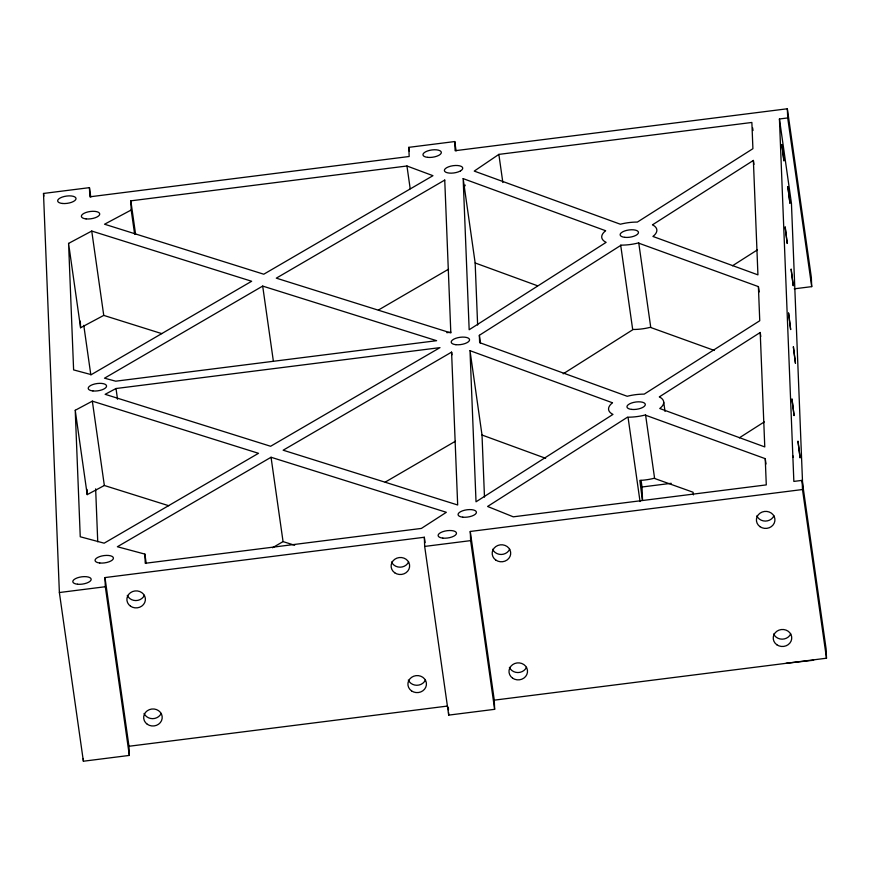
<?xml version="1.0" encoding="UTF-8"?>
<svg xmlns="http://www.w3.org/2000/svg" width="870" height="870" viewBox="0 0 870 870"><rect width="100%" height="100%" fill="white"/><g stroke="black" fill="none" stroke-linecap="round" stroke-linejoin="round"><path stroke-width="1.3" d="M498.858 154.392L474.237 171.096L620.354 224.221A27.807 10.951 -8.1 0 1 637.395 222.067L752.909 148.694L751.865 122.463L498.858 154.392L502.849 182.515M758.401 286.611L759.749 320.747L644.235 394.121A27.807 10.951 -8.1 0 0 627.194 396.274L479.642 342.628L479.359 335.298L621.18 245.133A27.807 10.951 -8.1 0 0 638.221 242.98L758.401 286.611L759.162 291.961M753.376 160.439L652.435 224.851L652.946 225.091A27.807 10.951 -8.1 0 1 653.381 236.085L652.902 236.444L757.933 274.866L753.376 160.439L753.942 164.452M563.162 373.828L633.186 329.48A27.807 10.951 -8.1 0 0 650.227 327.327L714.39 350.469M732.486 265.774L757.444 249.853M627.52 417.176L487.581 506.471L513.278 516.823L766.285 484.894L765.241 458.664L645.072 415.033A27.807 10.951 -8.1 0 1 628.031 417.187L640.037 501.533M760.217 332.492L659.286 396.905L659.797 397.144A27.807 10.951 -8.1 0 1 660.232 408.139L659.743 408.498L764.773 446.919L760.217 332.492L760.793 336.505M739.337 437.827L764.284 421.906M262.686 286.089L104.509 378.189L115.71 381.19L436.62 340.692L262.686 286.089L273.354 361.061M378.385 310.057L448.561 269.189M144.888 554.114L145.246 563.281L421.374 528.427L446.353 512.299L271.048 457.261L117.385 546.741L144.888 554.114L146.225 563.488M451.584 352.132L283.163 450.203L457.674 504.991L451.584 352.132L451.965 354.808M272.495 547.752L283.054 541.608L294.658 545.251M385.225 482.11L455.401 441.242M68.578 243.404L91.741 231.05L251.647 281.26L91.285 374.644L73.613 369.902L68.578 243.404L80.584 327.751L103.748 315.397L161.776 333.623M131.196 210.007L104.552 224.221L263.762 274.213L432.966 175.686L406.953 165.996L130.826 200.839L131.196 210.007L134.622 234.106M75.222 410.281L92.34 401.146L258.499 453.313L104.161 543.184L80.247 536.768L75.222 410.281L87.218 494.628L104.346 485.493L168.747 505.72M116.004 388.52L105.15 394.317L270.613 446.266L439.992 347.63L116.004 388.52L117.526 399.232M693.455 494.867L693.075 492.235L654.077 478.293A27.807 10.951 -8.1 0 1 639.831 480.392L642.408 500.163M425.082 542.619L424.321 537.258L104.965 577.571L128.977 746.264L129.336 755.421L83.389 761.228L59.377 592.535L43.5 193.455L89.447 187.648L90.784 197.022M89.447 187.648L89.817 196.816L409.172 156.502L408.802 147.345L454.76 141.549L456.087 150.912M794.212 288.84L811.71 286.632L811.351 277.465L787.339 108.772L455.119 150.706L454.76 141.549M424.321 537.258L424.68 546.425L448.692 715.118L494.638 709.322L494.28 700.154L826.5 658.22L826.13 649.063L802.129 480.37L793.853 481.414L779.433 118.983L787.709 117.939L787.339 108.772M446.843 332.688L450.877 332.177M642.538 500.163L642.016 486.993L671.216 483.318M494.638 709.322L470.637 540.629L470.268 531.461L802.488 489.527L802.129 480.37M59.377 592.535L105.324 586.728L104.965 577.571M424.68 546.425L470.637 540.629M128.977 746.264L446.984 706.125M786.078 663.288L813.646 660.221M463.155 178.622L605.672 230.746L605.194 231.115A27.807 10.951 -8.1 0 0 605.629 242.11L606.14 242.349L469.169 329.752L463.155 178.622L475.161 262.968L477.63 325.043M475.161 262.968L537.519 285.773M792.896 457.207L793.473 457.413L792.831 455.76M470.007 350.675L612.524 402.799L612.034 403.169A27.807 10.951 -8.1 0 0 612.48 414.163L612.98 414.403L476.02 501.805L470.007 350.675L482.013 435.022L484.481 497.096M482.013 435.022L545.631 458.294M787.709 117.939L811.71 286.632M779.433 118.983L791.439 203.33L802.836 489.745M752.626 127.814L753.007 130.489M802.488 489.527L826.5 658.22M765.241 458.664L766.002 464.014M663.701 402.168L665.017 411.401M638.732 242.839L650.727 327.185M645.573 414.892L654.577 478.152M620.68 245.112L632.675 329.458M641.081 480.403L642.016 486.993M479.359 335.298L480.501 343.335M470.268 531.461L494.28 700.154M408.802 147.345L409.378 151.358M406.953 165.996L410.194 188.757M271.048 457.261L283.054 541.608M130.826 200.839L135.589 234.313M91.741 231.05L103.748 315.397M83.781 325.358L90.828 374.894M92.34 401.146L104.346 485.493M105.324 586.728L129.336 755.421M43.5 193.455L43.881 196.131M448.376 707.266L448.485 709.887M448.594 712.497L448.692 715.118M95.646 488.875L97.744 541.814M80.323 321.117L80.584 327.751M87.011 489.386L87.218 494.628M83.281 758.51L83.389 761.228M465.145 185.027A9.265 3.654 -8.1 0 1 464.863 186.017M790.743 633.871A9.265 8.515 -2.3 0 1 782.173 639.167A9.265 8.515 -2.3 0 1 773.626 633.958M773.941 515.779A9.265 8.515 -2.3 0 1 765.372 521.087A9.265 8.515 -2.3 0 1 756.813 515.866M526.513 667.257A9.265 8.515 -2.3 0 1 517.944 672.553A9.265 8.515 -2.3 0 1 509.385 667.344M509.711 549.166A9.265 8.515 -2.3 0 1 501.142 554.473A9.265 8.515 -2.3 0 1 492.583 549.253M425.441 679.97A9.265 8.515 -2.3 0 1 416.871 685.277A9.265 8.515 -2.3 0 1 408.313 680.068M408.639 561.889A9.265 8.515 -2.3 0 1 400.069 567.186A9.265 8.515 -2.3 0 1 391.511 561.976M161.211 713.356A9.265 8.515 -2.3 0 1 152.642 718.663A9.265 8.515 -2.3 0 1 144.083 713.454M144.398 595.276A9.265 8.515 -2.3 0 1 135.84 600.572A9.265 8.515 -2.3 0 1 127.281 595.363M781.847 144.55L783.924 160.961L781.923 144.518M785.142 227.07L787.219 243.48L785.218 227.037M787.85 186.735L789.927 203.134L787.85 186.735M788.568 313.102L790.645 329.512L788.568 313.102M791.145 269.243L793.222 285.654L791.145 269.243M791.994 399.123L794.071 415.534L791.994 399.123M793.375 346.836L795.452 363.247L793.375 346.836M797.997 441.297L800.074 457.707L797.997 441.297M444.744 180.068L276.312 278.15L450.823 332.938L444.744 180.068M460.502 170.901L460.154 171.085A9.265 3.654 -8.1 0 1 444.766 171.444A9.265 3.654 -8.1 0 1 455.456 165.485A9.265 3.654 -8.1 0 1 460.502 170.901M86.076 218.892A9.265 3.654 -8.1 0 0 99.735 213.976A9.265 3.654 -8.1 0 0 85.825 212.541A9.265 3.654 -8.1 0 0 86.076 218.892M99.767 562.999A9.265 3.654 -8.1 0 0 113.426 558.083A9.265 3.654 -8.1 0 0 99.517 556.648A9.265 3.654 -8.1 0 0 99.767 562.999M92.916 390.945A9.265 3.654 -8.1 0 0 106.575 386.03A9.265 3.654 -8.1 0 0 92.666 384.594A9.265 3.654 -8.1 0 0 92.916 390.945M455.913 344.694A9.265 3.654 -8.1 0 0 469.572 339.778A9.265 3.654 -8.1 0 0 455.662 338.343A9.265 3.654 -8.1 0 0 455.913 344.694M462.775 517.182A9.265 3.654 -8.1 0 0 476.434 512.267A9.265 3.654 -8.1 0 0 462.525 510.831A9.265 3.654 -8.1 0 0 462.775 517.182M624.823 237.347A9.265 3.654 -8.1 0 0 638.482 232.442A9.265 3.654 -8.1 0 0 624.562 231.007A9.265 3.654 -8.1 0 0 624.823 237.347M631.663 409.411A9.265 3.654 -8.1 0 0 645.322 404.496A9.265 3.654 -8.1 0 0 631.413 403.06A9.265 3.654 -8.1 0 0 631.663 409.411M776.834 644.768A9.265 8.515 -2.3 0 0 791.667 639.048A9.265 8.515 -2.3 0 0 778.944 630.141A9.265 8.515 -2.3 0 0 776.834 644.768M760.021 526.687A9.265 8.515 -2.3 0 0 774.865 520.956A9.265 8.515 -2.3 0 0 762.131 512.049A9.265 8.515 -2.3 0 0 760.021 526.687M512.593 678.154A9.265 8.515 -2.3 0 0 527.438 672.434A9.265 8.515 -2.3 0 0 514.714 663.527A9.265 8.515 -2.3 0 0 512.593 678.154M495.791 560.062A9.265 8.515 -2.3 0 0 510.625 554.342A9.265 8.515 -2.3 0 0 497.901 545.436A9.265 8.515 -2.3 0 0 495.791 560.062M411.521 690.878A9.265 8.515 -2.3 0 0 426.365 685.158A9.265 8.515 -2.3 0 0 413.642 676.24A9.265 8.515 -2.3 0 0 411.521 690.878M394.719 572.786A9.265 8.515 -2.3 0 0 409.553 567.066A9.265 8.515 -2.3 0 0 396.829 558.159A9.265 8.515 -2.3 0 0 394.719 572.786M147.291 724.264A9.265 8.515 -2.3 0 0 162.135 718.544A9.265 8.515 -2.3 0 0 149.401 709.626A9.265 8.515 -2.3 0 0 147.291 724.264M130.489 606.172A9.265 8.515 -2.3 0 0 145.323 600.452A9.265 8.515 -2.3 0 0 132.599 591.546A9.265 8.515 -2.3 0 0 130.489 606.172M427.681 157.361A9.265 3.654 -8.1 0 0 441.34 152.446A9.265 3.654 -8.1 0 0 427.42 151.01A9.265 3.654 -8.1 0 0 427.681 157.361M62.368 203.471A9.265 3.654 -8.1 0 0 76.027 198.556A9.265 3.654 -8.1 0 0 62.118 197.12A9.265 3.654 -8.1 0 0 62.368 203.471M442.83 538.117A9.265 3.654 -8.1 0 0 456.489 533.201A9.265 3.654 -8.1 0 0 442.569 531.766A9.265 3.654 -8.1 0 0 442.83 538.117M77.517 584.227A9.265 3.654 -8.1 0 0 91.176 579.311A9.265 3.654 -8.1 0 0 77.267 577.876A9.265 3.654 -8.1 0 0 77.517 584.227"/></g></svg>
